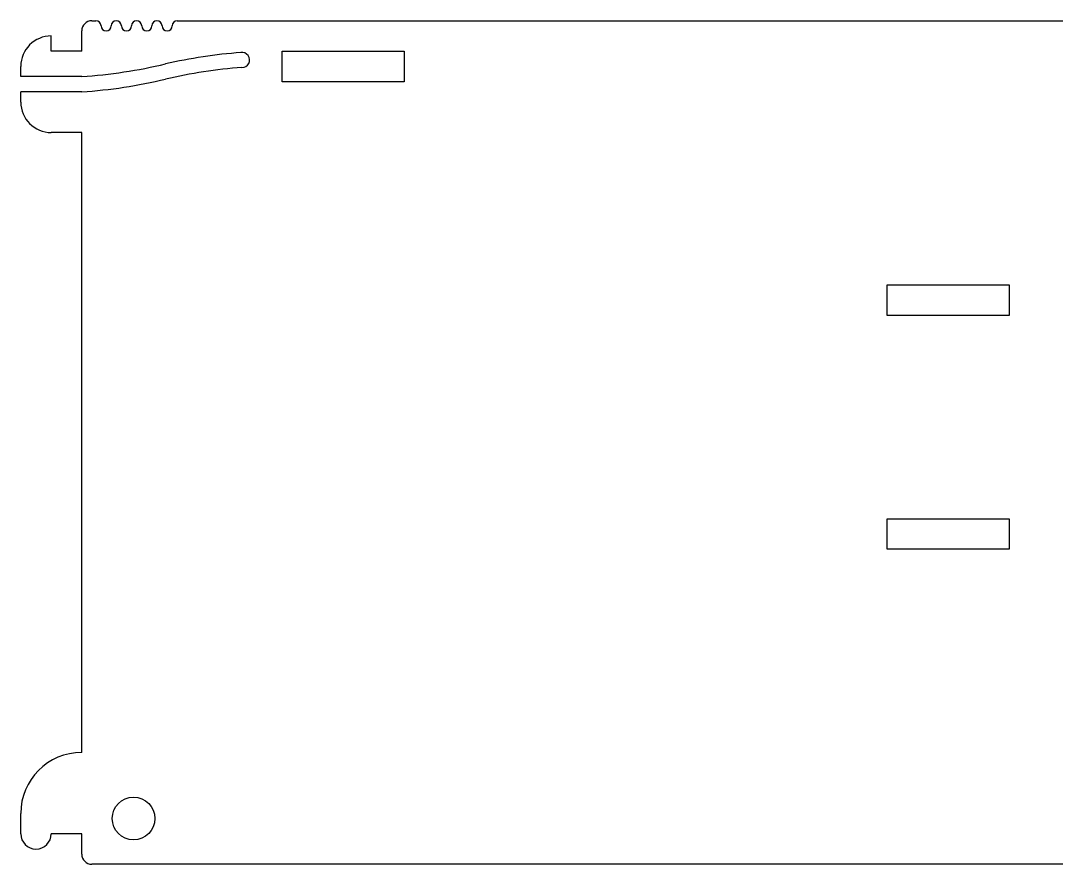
# Model space of a CAD drawing. Header units: millimetres. Extents: x 0 to 386, y 0 to 389.
# Drawn here: x 118.9 to 220.8, y 306 to 389 of the extents above; entities that cross this region are included whole.
import ezdxf

# ---------------------------------------------------------------- set-up
doc = ezdxf.new("R2010")
doc.units = ezdxf.units.MM
doc.layers.get('0').update_dxf_attribs({"linetype": 'CONTINUOUS', "true_color": 0x000000})
doc.layers.add('connector cutout', color=1, linetype='CONTINUOUS', true_color=0xff0000)

msp = doc.modelspace()

# ---------------------------------------------------------------- linework, layer by layer
at = {"lineweight": -3}
for p, q in [((125.95, 389), (126.35, 389)), ((134.35, 389), (335.55, 389)), ((121.95, 386), (121.95, 387.5)), ((124.95, 386), (124.95, 388)), ((121.95, 386), (121.95, 386)), ((124.95, 386), (121.95, 386)), ((118.95, 383.5), (118.95, 384.5)), ((124.95, 383.5), (118.95, 383.5)), ((118.95, 381), (118.95, 382)), ((124.95, 382), (118.95, 382)), ((124.95, 378), (121.95, 378)), ((124.95, 317), (124.95, 378)), ((121.95, 317), (121.95, 317)), ((118.95, 309), (118.95, 311)), ((124.95, 309), (121.95, 309)), ((121.95, 309), (121.95, 309)), ((124.95, 307), (124.95, 309)), ((311.25, 306), (125.95, 306))]:
    msp.add_line(p, q, dxfattribs=at)
for centre, radius, start, end in [((125.95, 388), 1, 90, 180), ((121.95, 384.5), 3, 90, 180), ((144.37, 336.01), 50, 94.3249, 102.9064), ((140.71, 385.14), 0.742, 269.9049, 98.6156), ((121.61, 433.39), 50, 273.8292, 283.4021), ((144.48, 334.54), 50, 94.3248, 103.0355), ((121.61, 431.89), 50, 273.8292, 283.4021), ((121.95, 381), 3, 180, 270), ((125.95, 307), 1, 180, 270)]:
    msp.add_arc(centre, radius, start, end, dxfattribs=at)
for centre, radius, start, end in [((126.35, 388.5), 0.5, 0, 90), ((127.35, 388.5), 0.5, 180, 0), ((128.35, 388.5), 0.5, 0, 180), ((129.35, 388.5), 0.5, 180, 0), ((130.35, 388.5), 0.5, 0, 180), ((131.35, 388.5), 0.5, 180, 0), ((132.35, 388.5), 0.5, 0, 180), ((133.35, 388.5), 0.5, 180, 0), ((134.35, 388.5), 0.5, 90, 180), ((124.95, 311), 6, 90, 180), ((120.45, 309), 1.5, 180, 0)]:
    msp.add_arc(centre, radius, start, end)
at = {"layer": 'connector cutout', "lineweight": -3}
for p, q in [((144.65, 383), (144.65, 386)), ((144.65, 386), (156.65, 386)), ((156.65, 386), (156.65, 383)), ((156.65, 383), (144.65, 383)), ((204.15, 360), (204.15, 363)), ((204.15, 363), (216.15, 363)), ((216.15, 363), (216.15, 360)), ((216.15, 360), (204.15, 360)), ((204.15, 337), (204.15, 340)), ((204.15, 340), (216.15, 340)), ((216.15, 340), (216.15, 337)), ((216.15, 337), (204.15, 337))]:
    msp.add_line(p, q, dxfattribs=at)
at = {"layer": 'connector cutout'}
msp.add_circle((130.05, 310.5), 2.1, dxfattribs=at)

doc.saveas('drawing.dxf')
